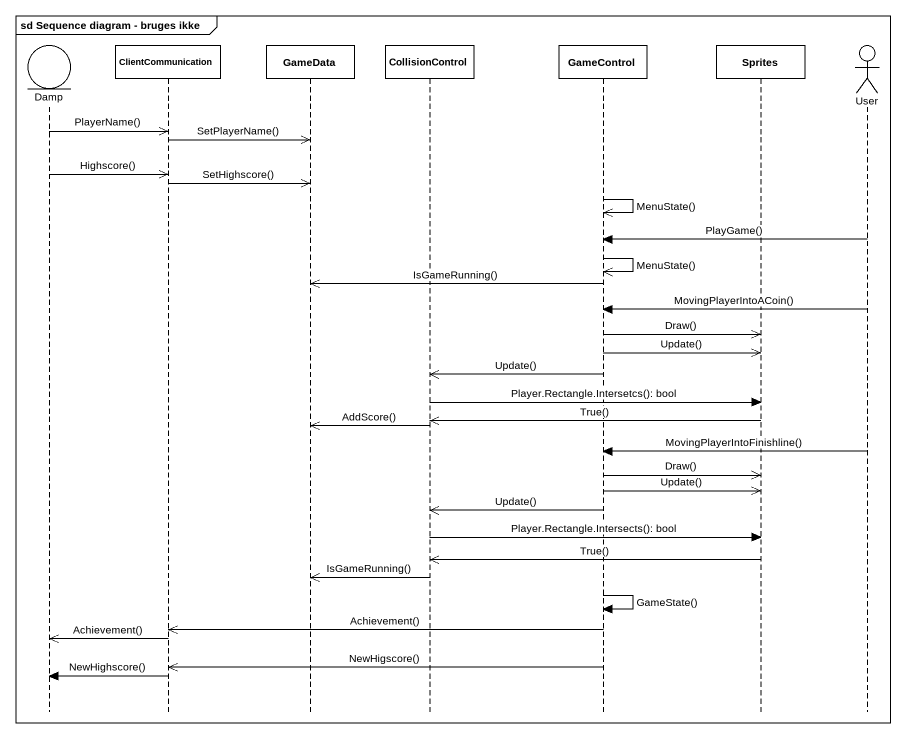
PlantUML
@startuml
mainframe sd Sequence diagram - bruges ikke
hide footbox
entity Damp
participant ClientCommunication
participant GameData
participant CollisionControl
participant GameControl
participant Sprites
actor User

Damp ->> ClientCommunication : PlayerName()
ClientCommunication ->> GameData : SetPlayerName()
Damp ->> ClientCommunication : Highscore()
ClientCommunication ->> GameData : SetHighscore()
GameControl ->> GameControl : MenuState()
User -> GameControl : PlayGame()
GameControl ->> GameControl : MenuState()
GameControl ->> GameData : IsGameRunning()
User -> GameControl : MovingPlayerIntoACoin()
GameControl ->> Sprites : Draw()
GameControl ->> Sprites : Update()
GameControl ->> CollisionControl : Update()
CollisionControl -> Sprites : Player.Rectangle.Intersetcs(): bool
Sprites ->> CollisionControl : True()
CollisionControl ->> GameData : AddScore()
User -> GameControl : MovingPlayerIntoFinishline()
GameControl ->> Sprites : Draw()
GameControl ->> Sprites : Update()
GameControl ->> CollisionControl : Update()
CollisionControl -> Sprites : Player.Rectangle.Intersects(): bool
Sprites ->> CollisionControl : True()
CollisionControl ->> GameData : IsGameRunning()
GameControl -> GameControl : GameState()
GameControl ->> ClientCommunication : Achievement()
ClientCommunication ->> Damp : Achievement()
GameControl ->> ClientCommunication : NewHigscore()
ClientCommunication -> Damp : NewHighscore()
@enduml
